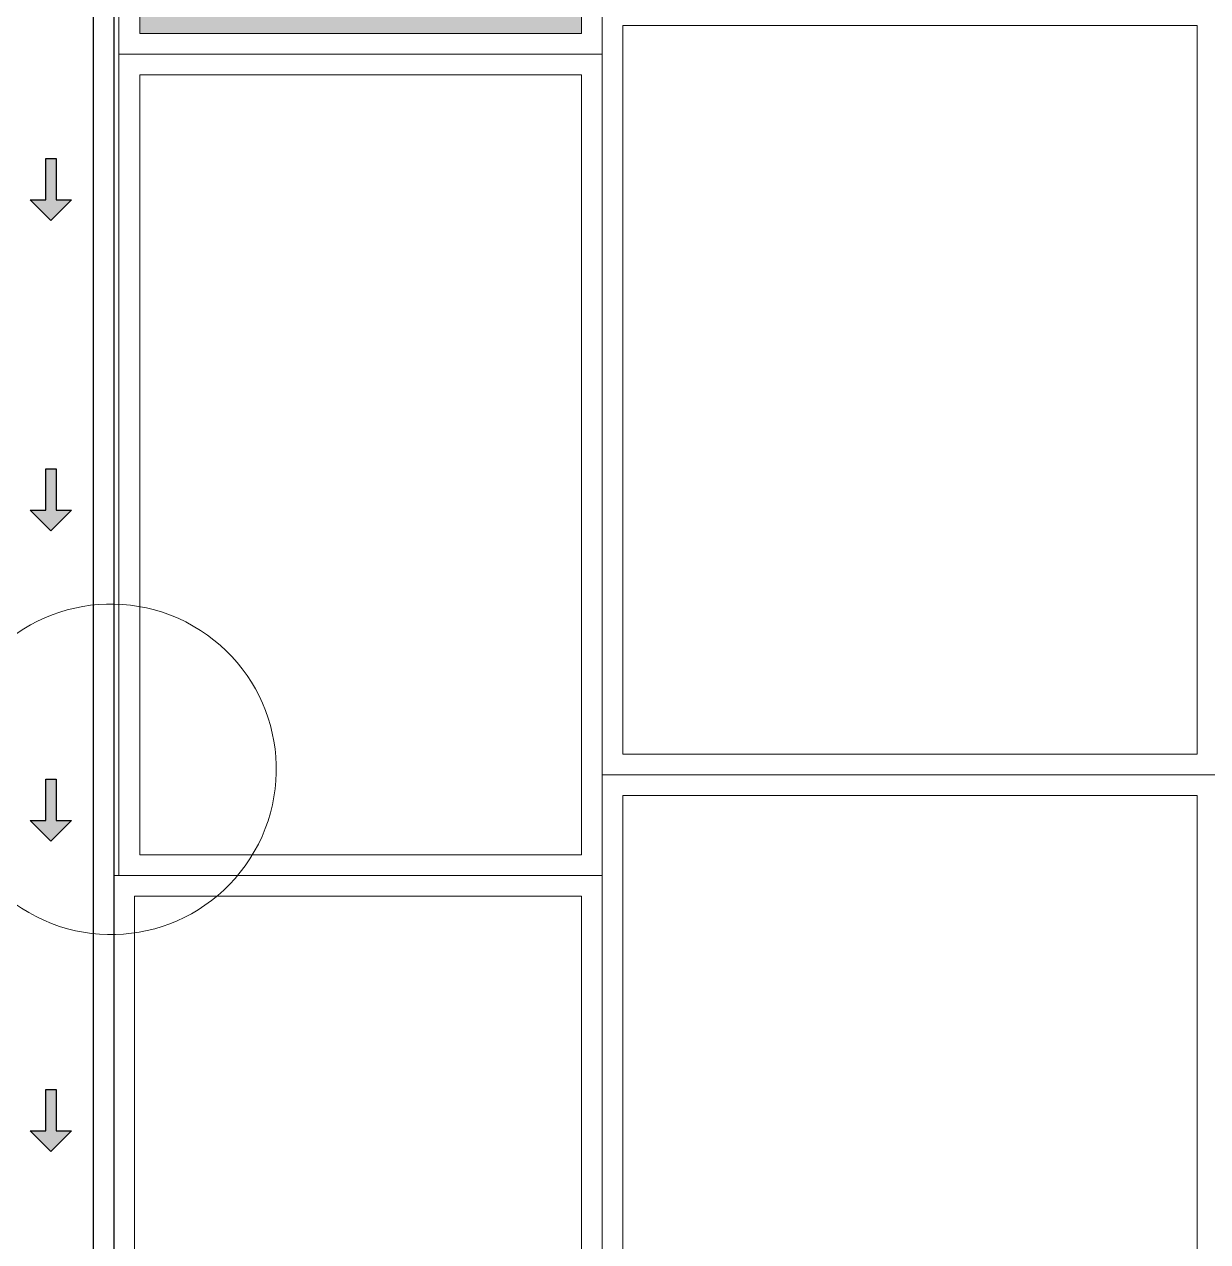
# Model space of a CAD drawing. Header units: metres. Extents: x 349703 to 349913, y 9282546 to 9282694.
# Drawn here: x 349745.07 to 349750.79, y 9282668.75 to 9282674.64 of the extents above; entities that cross this region are included whole.
import ezdxf

# ---------------------------------------------------------------- set-up
doc = ezdxf.new("R2010")
doc.units = ezdxf.units.M
doc.header["$LTSCALE"] = 0.25
for name, color, linetype, lineweight in [('.', 7, 'Continuous', 0), ('0_ CUNETAS', 160, 'Continuous', 5), ('AREA-VERDE', 3, 'CONTINUOUS', 9), ('ARQ-FONDO', 253, 'CONTINUOUS', 9), ('CUNETAS-RED', 5, 'CONTINUOUS', 18)]:
    doc.layers.add(name, color=color, linetype=linetype, lineweight=lineweight)

# ---------------------------------------------------------------- blocks, each defined once
blk = doc.blocks.new('291')
at = {"layer": 'AREA-VERDE', "lineweight": 0, "true_color": 0xc4e4b2, "transparency": 33554687}
h = blk.add_hatch(color=3, dxfattribs=at)
h.dxf.hatch_style = 1
h.paths.add_polyline_path([(349597.5554998759, 9282677.287817229), (349595.4205521338, 9282677.287817229), (349595.4205521338, 9282674.592946796), (349597.5554998759, 9282674.592946796)])
at = {"layer": 'ARQ-FONDO'}
blk.add_line((349595.3205521419, 9282674.492946796), (349597.655499876, 9282674.492946796), dxfattribs=at)
for points in [[(349595.3205521419, 9282677.387817228), (349597.655499876, 9282677.387817228), (349597.655499876, 9282670.523078326), (349595.3205521419, 9282670.523078326)], [(349595.4205521338, 9282677.287817229), (349597.5554998759, 9282677.287817229), (349597.5554998759, 9282674.592946796), (349595.4205521338, 9282674.592946796)], [(349595.4205521338, 9282674.392946796), (349597.5554998759, 9282674.392946796), (349597.5554998759, 9282670.623078326), (349595.4205521338, 9282670.623078326)]]:
    blk.add_lwpolyline(points, close=True, dxfattribs=at)
blk = doc.blocks.new('ASOIWHWUR')
at = {"layer": 'ARQ-FONDO'}
blk.add_line((349460.5292136436, 9282668.42017665), (349464.9563654351, 9282668.42017665), dxfattribs=at)
blk.add_lwpolyline([(349460.5292136436, 9282674.798546564), (349464.9563654351, 9282674.798546564), (349464.9563654351, 9282667.933807662), (349467.3167604267, 9282667.933807662), (349467.3167604267, 9282663.903807664), (349464.9563654351, 9282663.903807662), (349464.9563654351, 9282648.7533638), (349467.3167604267, 9282648.7533638), (349467.3167604267, 9282644.6933638), (349464.9563654351, 9282644.6933638), (349464.9563654351, 9282638.553058837), (349460.5292136437, 9282638.553058837), (349460.5292136437, 9282644.6933638), (349458.2688659097, 9282644.6933638), (349458.2688659097, 9282648.7533638), (349460.5292609044, 9282648.7533638), (349460.5292609044, 9282663.903807662), (349458.1688659096, 9282663.903807662), (349458.1688659096, 9282667.933807662), (349460.5292136436, 9282667.933807662), (349460.5292136436, 9282674.798546564)], dxfattribs=at)
for points in [[(349460.6292136437, 9282672.041066376), (349463.4046609044, 9282672.041066376), (349463.4046609044, 9282668.52017665), (349460.6292136437, 9282668.52017665)], [(349460.6292136437, 9282668.32017665), (349463.4046609045, 9282668.32017665), (349463.4046609045, 9282664.799286922), (349460.6292136437, 9282664.799286922)], [(349458.2688659097, 9282667.833807662), (349460.4292136437, 9282667.833807662), (349460.4292136437, 9282664.799286922), (349458.2688659097, 9282664.799286922)]]:
    blk.add_lwpolyline(points, close=True, dxfattribs=at)
at = {"layer": 'ARQ-FONDO', "flags": 128}
blk.add_lwpolyline([(349460.5292136436, 9282667.933807662), (349460.5292136436, 9282663.903807662)], dxfattribs=at)
blk = doc.blocks.new('*U2188')
at = {"layer": '.', "lineweight": 30}
h = blk.add_hatch(color=1, dxfattribs=at)
h.dxf.hatch_style = 1
h.paths.add_polyline_path([(-0.0249999999650754, -0.0500000007450581), (-0.0999999999767169, -0.0500000007450581), (0, -0.150000000372529), (0.1000000000349246, -0.0500000007450581), (0.0250000000814907, -0.0500000007450581), (0.0250000000814907, 0.1499999985098839), (-0.0249999999650754, 0.1499999985098839)])
at = {"layer": '0_ CUNETAS', "color": 1, "lineweight": 30}
blk.add_lwpolyline([(-0.099999999976717, -0.0500000007450581), (-0.0249999999650754, -0.0500000007450581), (-0.0249999999650754, 0.1499999985098839), (0.0250000000814907, 0.1499999985098839), (0.0250000000814907, -0.0500000007450581), (0.1000000000349246, -0.0500000007450581), (0, -0.150000000372529)], close=True, dxfattribs=at)
blk = doc.blocks.new('*U2186')
at = {"layer": '0_ CUNETAS', "color": 0, "linetype": 'ByBlock', "lineweight": -2, "transparency": 16777216}
for p in [(6.3e-15, 103.5), (6.2e-15, 102), (6.2e-15, 100.5), (6.1e-15, 99)]:
    blk.add_blockref('*U2188', p, dxfattribs=at)
blk = doc.blocks.new('drenaje')
at = {"layer": 'CUNETAS-RED', "lineweight": 30}
for p, q in [((27.34999999997672, 0.2002610955387354), (27.34999999997672, -13.349475402385)), ((27.24999999994179, 0.1002610977739096), (27.25, -13.34947540424764))]:
    blk.add_line(p, q, dxfattribs=at)
at = {"layer": 'CUNETAS-RED', "lineweight": 30, "flags": 128}
blk.add_lwpolyline([(27.24999999994179, -13.44973890297115), (26.8499999998021, -13.44973890328159), (26.8499999998021, 0.1002610977739096), (27.24999999994179, 0.1002610977739096), (27.25000001045794, -13.44973890297115)], dxfattribs=at)
at = {"layer": 'CUNETAS-RED'}
blk.add_arc((27.33677363034804, -4.501788277179002), 0.7986707066812732, 333.0874869254892, 333.0874870463151, dxfattribs=at)
at = {"layer": 'CUNETAS-RED', "lineweight": 0}
blk.add_blockref('*U2186', (27.04650296247564, -105.1993121621781), dxfattribs=at)

msp = doc.modelspace()

# ---------------------------------------------------------------- block references
at = {"layer": 'ARQ-FONDO'}
for name, p in [('ASOIWHWUR', (287.3370050368249, 2.589270664379)), ('291', (150.2107188045629, 0))]:
    msp.add_blockref(name, p, dxfattribs=at)
at = {"layer": 'CUNETAS-RED', "lineweight": 30}
msp.add_blockref('drenaje', (349718.1558709465, 9282675.537817229), dxfattribs=at)

doc.saveas('drawing.dxf')
